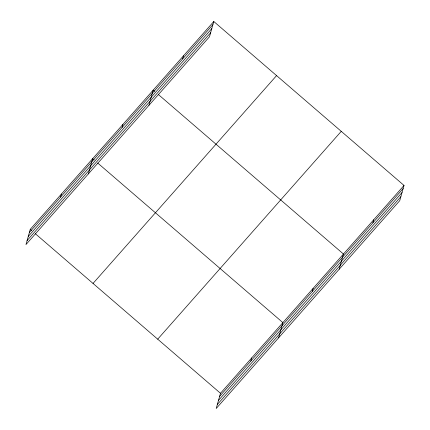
<?xml version="1.0" encoding="UTF-8"?>
<svg xmlns="http://www.w3.org/2000/svg" width="430" height="430" viewBox="0 0 430 430"><rect width="100%" height="100%" fill="white"/><g stroke="black" fill="none" stroke-linecap="round" stroke-linejoin="round"><path stroke-width="0.64" d="M213.796 21.5L30.25 229.335L25.972 244.557L209.517 36.722L213.796 21.5L404.028 185.443L399.75 200.665L216.204 408.5L220.482 393.278L404.028 185.443M60.576 197.117L61.452 194M88.376 173.892L92.654 158.67L94.175 159.981M122.066 127.495L122.942 124.377M148.947 105.307L153.225 90.085L154.746 91.396M182.637 58.91L183.508 55.792M250.808 361.06L251.684 357.943M278.608 337.835L282.886 322.613L97.718 163.034M312.298 291.438L313.174 288.32M339.179 269.25L343.457 254.028L158.288 94.45M372.864 222.853L373.74 219.735M29.374 232.453L212.92 24.617M28.251 236.446L211.797 28.611M27.095 240.564L210.641 32.728M93.031 283.435L276.571 75.599M157.708 339.173L341.248 131.344M219.606 396.395L403.152 188.56M218.483 400.389L402.029 192.554M217.327 404.506L400.873 196.671M30.25 229.335L31.772 230.641M35.314 233.694L220.482 393.278"/></g></svg>
